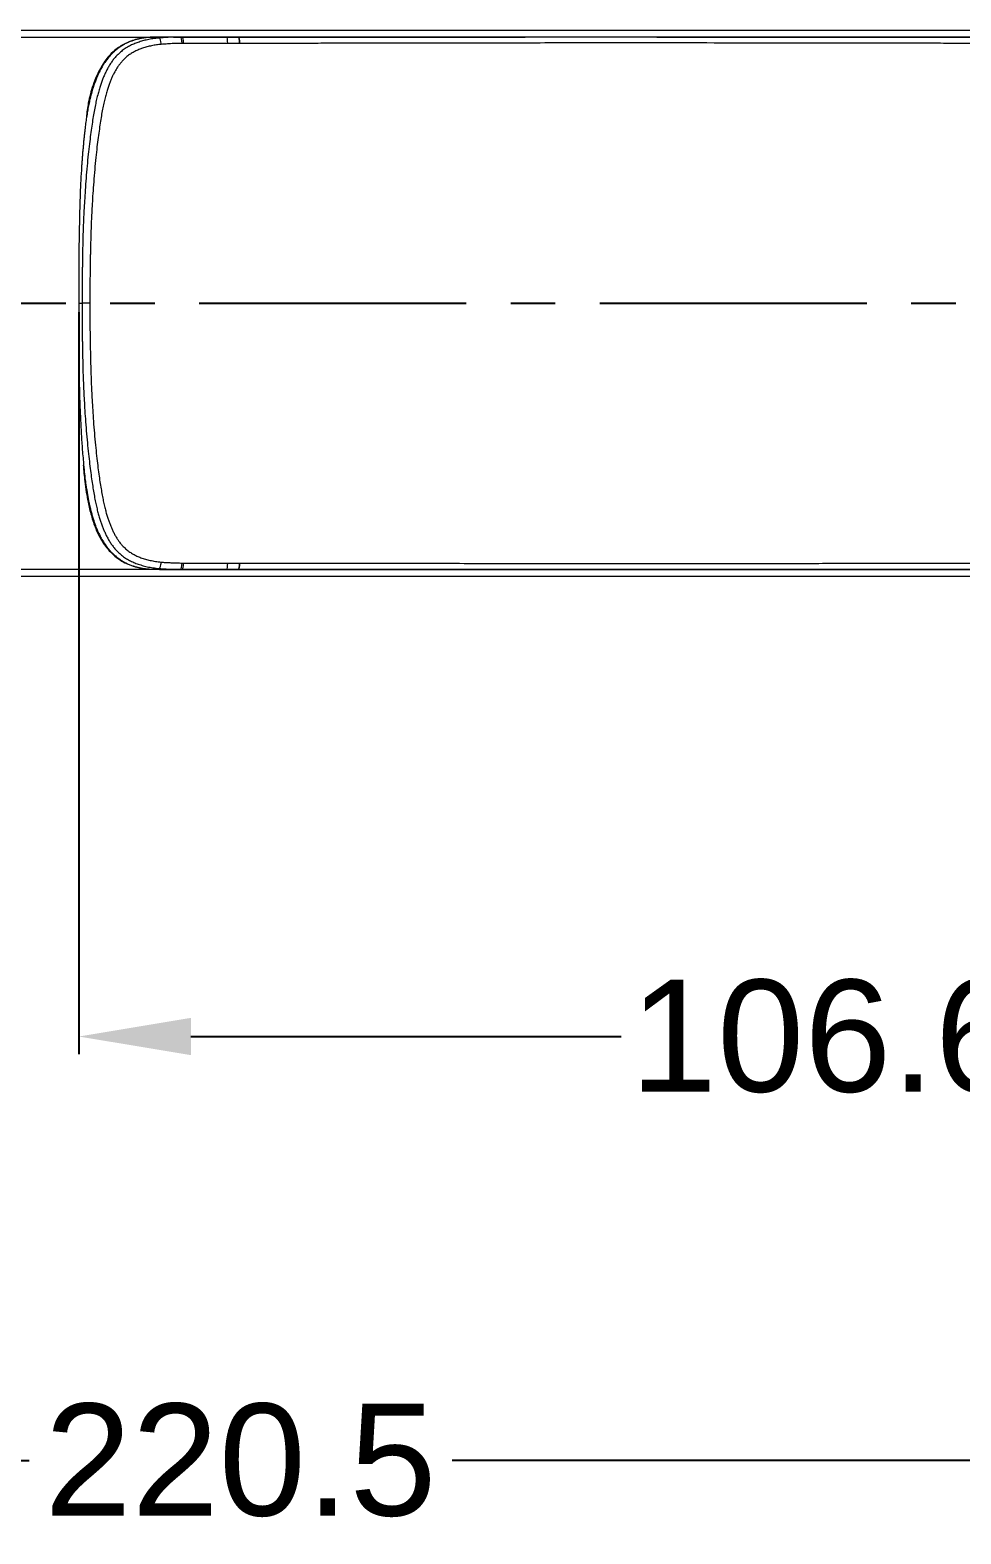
# Model space of a CAD drawing. Extents: x 16036 to 31646, y -36012 to -17126.
# Drawn here: x 16430 to 16496.5, y -17308.5 to -17201.1 of the extents above; entities that cross this region are included whole.
import ezdxf

# ---------------------------------------------------------------- set-up
doc = ezdxf.new("R2010")
doc.units = 0
doc.header["$MEASUREMENT"] = 0
doc.linetypes.add('CENTER2', pattern=[28.575, 19.05, -3.175, 3.175, -3.175])
doc.layers.get('0').update_dxf_attribs({"color": 3, "linetype": 'CONTINUOUS'})
doc.layers.get('DEFPOINTS').update_dxf_attribs({"linetype": 'CONTINUOUS'})
doc.layers.add('5', color=2, linetype='CONTINUOUS', lineweight=9)
doc.layers.add('CENTER', color=1, linetype='CENTER2')
doc.styles.add('ARIAL', font='arial.ttf')
doc.dimstyles.new('ISO-25', dxfattribs={"dimtxt": 8, "dimasz": 8, "dimexe": 1.25, "dimexo": 0.625, "dimgap": 1.5, "dimtad": 1, "dimtih": 1, "dimtoh": 1, "dimdec": 1, "dimdsep": 46, "dimtxsty": 'ARIAL', "dimcen": 0, "dimclrd": 3, "dimclre": 3, "dimclrt": 4, "dimadec": 0, "dimazin": 0, "dimtfac": 1, "dimtdec": 1, "dimtmove": 0, "dimatfit": 3, "dimfxl": 1, "dimarcsym": 0})

# ---------------------------------------------------------------- blocks, each defined once
blk = doc.blocks.new('*D101')
at = {"layer": '5', "color": 3, "lineweight": -2, "transparency": 16777216}
for p, q in [((16334.81, -17221.23), (16334.81, -17304.46)), ((16555.31, -17221.23), (16555.31, -17304.46)), ((16342.81, -17303.21), (16429.97, -17303.21)), ((16547.31, -17303.21), (16460.16, -17303.21))]:
    blk.add_line(p, q, dxfattribs=at)
at = {"layer": '5', "color": 3, "transparency": 16777216}
for points in [[(16342.81, -17301.88), (16342.81, -17304.54), (16334.81, -17303.21)], [(16547.31, -17301.88), (16547.31, -17304.54), (16555.31, -17303.21)]]:
    blk.add_solid(points, dxfattribs=at)
at = {"layer": 'DEFPOINTS', "color": 0, "transparency": 16777216}
for p in [(16334.81, -17220.6), (16555.31, -17220.6), (16555.31, -17303.21)]:
    blk.add_point(p, dxfattribs=at)
at = {"layer": '5', "color": 4, "transparency": 16777216, "insert": (16445.06, -17303.21), "char_height": 8, "attachment_point": 5, "style": 'ARIAL'}
blk.add_mtext('220.5', dxfattribs=at)
blk = doc.blocks.new('*D102')
at = {"layer": '5', "color": 3, "lineweight": -2, "transparency": 16777216}
for p, q in [((16433.52, -17221.23), (16433.52, -17274.2)), ((16540.14, -17221.23), (16540.14, -17274.2)), ((16441.52, -17272.95), (16472.21, -17272.95)), ((16532.14, -17272.95), (16501.45, -17272.95))]:
    blk.add_line(p, q, dxfattribs=at)
at = {"layer": '5', "color": 3, "transparency": 16777216}
for points in [[(16441.52, -17271.62), (16441.52, -17274.28), (16433.52, -17272.95)], [(16532.14, -17271.62), (16532.14, -17274.28), (16540.14, -17272.95)]]:
    blk.add_solid(points, dxfattribs=at)
at = {"layer": 'DEFPOINTS', "color": 0, "transparency": 16777216}
for p in [(16433.52, -17220.6), (16540.14, -17220.6), (16540.14, -17272.95)]:
    blk.add_point(p, dxfattribs=at)
at = {"layer": '5', "color": 4, "transparency": 16777216, "insert": (16486.83, -17272.95), "char_height": 8, "attachment_point": 5, "style": 'ARIAL'}
blk.add_mtext('106.6', dxfattribs=at)

msp = doc.modelspace()

# ---------------------------------------------------------------- linework, layer by layer
at = {"linetype": 'Continuous', "lineweight": 18}
for p, q in [((16343.63, -17201.1), (16532.85, -17201.1)), ((16433.52, -17220.6), (16433.53, -17220.6)), ((16532.85, -17240.1), (16343.63, -17240.1))]:
    msp.add_line(p, q, dxfattribs=at)
at = {"linetype": 'Continuous', "lineweight": 13}
for p, q in [((16343.63, -17201.6), (16439.4, -17201.6)), ((16440.8, -17201.6), (16444.93, -17201.6)), ((16433.53, -17220.6), (16433.76, -17220.6)), ((16440.78, -17239.6), (16343.63, -17239.6)), ((16444.31, -17239.6), (16440.81, -17239.6)), ((16444.93, -17239.6), (16444.35, -17239.6)), ((16525.03, -17239.6), (16444.95, -17239.6))]:
    msp.add_line(p, q, dxfattribs=at)
for centre, major_axis, ratio, start_param, end_param in [((16439.3, -17202.16), (0.046, -0.498), 0.232331, 1.628792, 3.093503), ((16440.78, -17202.1), (0, -0.5), 0.216881, 1.658289, 3.141593), ((16440.89, -17202.1), (0, -0.5), 0.21609, 1.658816, 3.141593), ((16444.92, -17202.1), (0, -0.5), 0.134626, 1.665853, 3.141593), ((16444.95, -17202.1), (0, -0.5), 0.133829, 1.665852, 3.141593), ((16439.3, -17239.04), (0.046, 0.498), 0.232331, 3.189683, 4.654393), ((16440.78, -17239.1), (0, 0.5), 0.216881, 3.141593, 4.624896), ((16440.89, -17239.1), (0, 0.5), 0.21609, 3.141593, 4.624369), ((16444.92, -17239.1), (0, 0.5), 0.134626, 3.141593, 4.617333), ((16444.95, -17239.1), (0, 0.5), 0.133829, 3.141593, 4.617333)]:
    msp.add_ellipse(centre, major_axis=major_axis, ratio=ratio, start_param=start_param, end_param=end_param, dxfattribs=at)
at = {"linetype": 'Continuous', "lineweight": 18}
for centre, major_axis, ratio, start_param, end_param in [((16444.07, -17202.1), (0, -0.5), 0.155294, 1.665521, 3.14151), ((16434.26, -17220.6), (0.5, 0), 0.000002, 1.472789, 3.042773), ((16444.07, -17239.1), (0, 0.5), 0.155294, 3.141676, 4.617665)]:
    msp.add_ellipse(centre, major_axis=major_axis, ratio=ratio, start_param=start_param, end_param=end_param, dxfattribs=at)
at = {"linetype": 'Continuous', "lineweight": 13}
for points, knots in [([(16439.26, -17201.66), (16439.14, -17201.68), (16438.89, -17201.7), (16438.52, -17201.77), (16438.16, -17201.85), (16437.83, -17201.95), (16437.51, -17202.06), (16437.21, -17202.2), (16436.91, -17202.37), (16436.63, -17202.56), (16436.38, -17202.78), (16436.17, -17202.99), (16435.98, -17203.21), (16435.82, -17203.44), (16435.67, -17203.68), (16435.53, -17203.93), (16435.41, -17204.18), (16435.29, -17204.44), (16435.19, -17204.7), (16435.09, -17204.99), (16434.99, -17205.3), (16434.89, -17205.65), (16434.79, -17206.04), (16434.7, -17206.46), (16434.61, -17206.92), (16434.53, -17207.42), (16434.44, -17207.97), (16434.36, -17208.58), (16434.28, -17209.25), (16434.19, -17210), (16434.11, -17210.82), (16434.04, -17211.67), (16433.98, -17212.51), (16433.93, -17213.27), (16433.89, -17213.95), (16433.86, -17214.57), (16433.84, -17215.12), (16433.82, -17215.63), (16433.81, -17216.09), (16433.8, -17216.51), (16433.79, -17216.89), (16433.78, -17217.25), (16433.78, -17217.57), (16433.78, -17217.86), (16433.77, -17218.14), (16433.77, -17218.41), (16433.77, -17218.67), (16433.77, -17218.92), (16433.76, -17219.16), (16433.76, -17219.38), (16433.76, -17219.57), (16433.76, -17219.74), (16433.76, -17219.89), (16433.76, -17220.03), (16433.76, -17220.16), (16433.76, -17220.27), (16433.76, -17220.38), (16433.76, -17220.49), (16433.76, -17220.56), (16433.76, -17220.6)], [0, 0, 0, 0, 0.017484, 0.034968, 0.052323, 0.068413, 0.083343, 0.098262, 0.113673, 0.129022, 0.143468, 0.156654, 0.169089, 0.181519, 0.194206, 0.206939, 0.219581, 0.232212, 0.245162, 0.258943, 0.27406, 0.290801, 0.309199, 0.329242, 0.351045, 0.374839, 0.400897, 0.429523, 0.461089, 0.496391, 0.536033, 0.577979, 0.618198, 0.654311, 0.686356, 0.715214, 0.741449, 0.765283, 0.786947, 0.806755, 0.824953, 0.841598, 0.856693, 0.87049, 0.883473, 0.896114, 0.908574, 0.920672, 0.932046, 0.942302, 0.95134, 0.959357, 0.966584, 0.97314, 0.979092, 0.984438, 0.989349, 0.994353, 1, 1, 1, 1]), ([(16438.68, -17201.62), (16438.67, -17201.62), (16438.65, -17201.62), (16438.61, -17201.62), (16438.58, -17201.62), (16438.55, -17201.63), (16438.52, -17201.63), (16438.48, -17201.63), (16438.45, -17201.63), (16438.42, -17201.64), (16438.39, -17201.64), (16438.36, -17201.64), (16438.33, -17201.64), (16438.29, -17201.65), (16438.26, -17201.65), (16438.23, -17201.66), (16438.2, -17201.66), (16438.17, -17201.66), (16438.14, -17201.67), (16438.11, -17201.67), (16438.08, -17201.68), (16438.05, -17201.68), (16438.02, -17201.69), (16437.99, -17201.69), (16437.96, -17201.7), (16437.93, -17201.71), (16437.9, -17201.71), (16437.87, -17201.72), (16437.84, -17201.72), (16437.81, -17201.73), (16437.78, -17201.74), (16437.75, -17201.75), (16437.72, -17201.75), (16437.69, -17201.76), (16437.66, -17201.77), (16437.63, -17201.78), (16437.53, -17201.8), (16437.36, -17201.86), (16437.11, -17201.95), (16436.87, -17202.06), (16436.65, -17202.19), (16436.42, -17202.33), (16436.23, -17202.47), (16436.06, -17202.62), (16435.86, -17202.81), (16435.64, -17203.05), (16435.41, -17203.35), (16435.22, -17203.64), (16435.05, -17203.95), (16434.89, -17204.28), (16434.76, -17204.59), (16434.65, -17204.9), (16434.53, -17205.23), (16434.41, -17205.65), (16434.3, -17206.08), (16434.21, -17206.51), (16434.15, -17206.85), (16434.12, -17207.05), (16434.11, -17207.12)], [0, 0, 0, 0, 0.00452, 0.009019, 0.013499, 0.017958, 0.022399, 0.02682, 0.031222, 0.035606, 0.039971, 0.044318, 0.048647, 0.052959, 0.057254, 0.061531, 0.065792, 0.070036, 0.074265, 0.078477, 0.082673, 0.086855, 0.091021, 0.095173, 0.09931, 0.103433, 0.107543, 0.111639, 0.115722, 0.119793, 0.123852, 0.127899, 0.131935, 0.13596, 0.139975, 0.143979, 0.147975, 0.181732, 0.215497, 0.249546, 0.284134, 0.315467, 0.353363, 0.372942, 0.399745, 0.456842, 0.497574, 0.541565, 0.58591, 0.630729, 0.676087, 0.711616, 0.755612, 0.808891, 0.872443, 0.922197, 0.97363, 1, 1, 1, 1]), ([(16440.15, -17201.61), (16440.13, -17201.61), (16440.09, -17201.61), (16440.02, -17201.62), (16439.96, -17201.62), (16439.9, -17201.62), (16439.83, -17201.62), (16439.77, -17201.63), (16439.71, -17201.63), (16439.65, -17201.63), (16439.59, -17201.64), (16439.54, -17201.64), (16439.48, -17201.65), (16439.42, -17201.65), (16439.37, -17201.66), (16439.31, -17201.66), (16439.28, -17201.66), (16439.26, -17201.66)], [0, 0, 0, 0, 0.071671, 0.143767, 0.214983, 0.285317, 0.354771, 0.423342, 0.491027, 0.55782, 0.623718, 0.688714, 0.752804, 0.815981, 0.878242, 0.939583, 1, 1, 1, 1]), ([(16519.04, -17202.08), (16518.09, -17202.08), (16516.18, -17202.08), (16513.32, -17202.08), (16510.48, -17202.07), (16507.71, -17202.07), (16504.92, -17202.06), (16502.47, -17202.06), (16500.31, -17202.06), (16498.53, -17202.05), (16496.76, -17202.05), (16495.02, -17202.05), (16493.34, -17202.04), (16491.76, -17202.04), (16490.26, -17202.04), (16488.85, -17202.04), (16487.52, -17202.04), (16486.28, -17202.03), (16484.09, -17202.03), (16480.93, -17202.03), (16476.83, -17202.02), (16472.66, -17202.02), (16468.12, -17202.02), (16464.45, -17202.03), (16461.41, -17202.03), (16458.9, -17202.03), (16456.31, -17202.04), (16454.01, -17202.04), (16452.38, -17202.04), (16450.8, -17202.05), (16449.28, -17202.05), (16447.81, -17202.05), (16446.4, -17202.05), (16445.47, -17202.05), (16445.02, -17202.05)], [0, 0, 0, 0, 0.038714, 0.077296, 0.115736, 0.154021, 0.189508, 0.229, 0.25309, 0.277149, 0.301175, 0.324992, 0.347615, 0.369048, 0.389298, 0.408368, 0.426265, 0.442991, 0.458552, 0.515352, 0.570758, 0.624886, 0.684477, 0.754421, 0.773841, 0.807516, 0.856143, 0.878816, 0.900801, 0.922092, 0.942677, 0.962539, 0.981654, 1, 1, 1, 1]), ([(16433.76, -17220.6), (16433.76, -17220.63), (16433.76, -17220.7), (16433.76, -17220.79), (16433.76, -17220.9), (16433.76, -17221.03), (16433.76, -17221.16), (16433.76, -17221.32), (16433.76, -17221.49), (16433.76, -17221.69), (16433.76, -17221.91), (16433.76, -17222.15), (16433.77, -17222.4), (16433.77, -17222.65), (16433.77, -17222.92), (16433.77, -17223.21), (16433.78, -17223.52), (16433.78, -17223.86), (16433.79, -17224.24), (16433.8, -17224.65), (16433.81, -17225.1), (16433.82, -17225.6), (16433.84, -17226.14), (16433.87, -17226.74), (16433.9, -17227.39), (16433.94, -17228.1), (16433.99, -17228.88), (16434.05, -17229.71), (16434.13, -17230.54), (16434.21, -17231.33), (16434.29, -17232.05), (16434.37, -17232.68), (16434.45, -17233.26), (16434.53, -17233.78), (16434.61, -17234.25), (16434.69, -17234.69), (16434.78, -17235.09), (16434.86, -17235.45), (16434.95, -17235.78), (16435.04, -17236.08), (16435.13, -17236.35), (16435.23, -17236.62), (16435.34, -17236.87), (16435.45, -17237.12), (16435.58, -17237.37), (16435.72, -17237.62), (16435.88, -17237.85), (16436.05, -17238.08), (16436.26, -17238.31), (16436.51, -17238.54), (16436.78, -17238.75), (16437.07, -17238.93), (16437.37, -17239.08), (16437.69, -17239.21), (16438.04, -17239.32), (16438.41, -17239.42), (16438.82, -17239.49), (16439.11, -17239.53), (16439.26, -17239.54)], [0, 0, 0, 0, 0.004361, 0.008928, 0.014106, 0.019907, 0.026401, 0.033662, 0.041829, 0.051125, 0.061624, 0.073012, 0.084903, 0.097112, 0.109701, 0.12301, 0.137546, 0.153685, 0.171496, 0.190993, 0.212337, 0.235756, 0.261435, 0.289517, 0.320162, 0.353591, 0.390498, 0.430813, 0.471467, 0.509316, 0.543214, 0.573288, 0.600297, 0.624909, 0.647464, 0.668139, 0.687054, 0.704294, 0.719953, 0.734236, 0.747505, 0.760211, 0.772769, 0.7854, 0.79809, 0.810638, 0.822953, 0.835534, 0.84923, 0.864207, 0.879638, 0.894743, 0.909484, 0.9249, 0.941793, 0.959576, 0.97853, 1, 1, 1, 1]), ([(16433.88, -17232.25), (16433.89, -17232.38), (16433.92, -17232.71), (16433.97, -17233.14), (16434.02, -17233.54), (16434.07, -17233.85), (16434.12, -17234.15), (16434.17, -17234.45), (16434.22, -17234.73), (16434.28, -17235.01), (16434.35, -17235.29), (16434.42, -17235.57), (16434.5, -17235.85), (16434.58, -17236.11), (16434.66, -17236.34), (16434.74, -17236.56), (16434.85, -17236.82), (16434.99, -17237.12), (16435.17, -17237.48), (16435.39, -17237.82), (16435.6, -17238.1), (16435.79, -17238.32), (16435.94, -17238.47), (16436.07, -17238.59), (16436.19, -17238.69), (16436.29, -17238.77), (16436.43, -17238.88), (16436.62, -17239), (16436.86, -17239.14), (16437.11, -17239.25), (16437.29, -17239.32), (16437.4, -17239.36), (16437.46, -17239.38), (16437.52, -17239.4), (16437.59, -17239.42), (16437.65, -17239.43), (16437.71, -17239.45), (16437.77, -17239.46), (16437.83, -17239.48), (16437.89, -17239.49), (16437.96, -17239.5), (16438.02, -17239.52), (16438.08, -17239.53), (16438.15, -17239.54), (16438.21, -17239.55), (16438.28, -17239.55), (16438.34, -17239.56), (16438.41, -17239.57), (16438.48, -17239.57), (16438.54, -17239.58), (16438.61, -17239.58), (16438.66, -17239.58), (16438.68, -17239.58)], [0, 0, 0, 0, 0.039615, 0.099498, 0.131872, 0.163531, 0.194474, 0.224703, 0.254222, 0.283038, 0.31116, 0.342418, 0.371571, 0.398739, 0.424035, 0.447565, 0.469426, 0.508919, 0.549247, 0.590386, 0.632338, 0.657134, 0.678735, 0.697308, 0.713006, 0.72595, 0.736224, 0.767074, 0.796327, 0.824226, 0.850964, 0.8577, 0.864453, 0.871224, 0.878019, 0.884841, 0.891693, 0.898579, 0.905502, 0.912465, 0.919472, 0.926523, 0.933623, 0.940772, 0.947974, 0.955229, 0.962541, 0.96991, 0.977339, 0.984829, 0.992382, 1, 1, 1, 1])]:
    msp.add_open_spline(points, degree=3, knots=knots, dxfattribs=at)
at = {"linetype": 'Continuous', "lineweight": 18}
for points, knots in [([(16438.73, -17201.62), (16438.37, -17201.63), (16437.72, -17201.71), (16436.82, -17202.03), (16436.12, -17202.49), (16435.53, -17203.09), (16435.12, -17203.71), (16434.78, -17204.39), (16434.46, -17205.21), (16434.2, -17206.21), (16434.09, -17206.98), (16434.06, -17207.32)], [0, 0, 0, 0, 0.130515, 0.248838, 0.353266, 0.439914, 0.558155, 0.622403, 0.716681, 0.876986, 1, 1, 1, 1]), ([(16440.07, -17201.6), (16440.02, -17201.6), (16439.86, -17201.6), (16439.59, -17201.6), (16439.38, -17201.61), (16439.28, -17201.61)], [0, 0, 0, 0, 0.172694, 0.586347, 1, 1, 1, 1]), ([(16440.78, -17201.6), (16440.76, -17201.6), (16440.71, -17201.6), (16440.64, -17201.6), (16440.56, -17201.6), (16440.49, -17201.6), (16440.42, -17201.61), (16440.36, -17201.61), (16440.29, -17201.61), (16440.22, -17201.61), (16440.18, -17201.61), (16440.15, -17201.61), (16440.15, -17201.61)], [0, 0, 0, 0, 0.116081, 0.23086, 0.34434, 0.456521, 0.567409, 0.677009, 0.785325, 0.892363, 0.998128, 1, 1, 1, 1]), ([(16519, -17201.64), (16517.08, -17201.63), (16513.57, -17201.63), (16508.79, -17201.63), (16504.96, -17201.63), (16501.83, -17201.63), (16499.07, -17201.63), (16495.06, -17201.63), (16489.75, -17201.63), (16483.48, -17201.63), (16477.56, -17201.62), (16472.16, -17201.62), (16467.79, -17201.62), (16464.11, -17201.62), (16460.65, -17201.63), (16456.26, -17201.63), (16450.93, -17201.63), (16447.06, -17201.63), (16444.97, -17201.63)], [0, 0, 0, 0, 0.077711, 0.142326, 0.193844, 0.232848, 0.26907, 0.305968, 0.395002, 0.484377, 0.560209, 0.634912, 0.703062, 0.737329, 0.783997, 0.843332, 0.915333, 1, 1, 1, 1]), ([(16434.11, -17207.12), (16434.09, -17207.19), (16434.06, -17207.41), (16434.01, -17207.77), (16433.96, -17208.15), (16433.93, -17208.47), (16433.9, -17208.72), (16433.87, -17208.97), (16433.85, -17209.23), (16433.83, -17209.49), (16433.8, -17209.75), (16433.78, -17210.02), (16433.76, -17210.29), (16433.74, -17210.56), (16433.72, -17210.83), (16433.69, -17211.33), (16433.65, -17212.07), (16433.61, -17213.05), (16433.58, -17214.06), (16433.56, -17214.92), (16433.55, -17215.59), (16433.54, -17216.09), (16433.53, -17216.61), (16433.53, -17217.13), (16433.53, -17217.67), (16433.53, -17218.22), (16433.53, -17218.79), (16433.53, -17219.38), (16433.53, -17219.99), (16433.53, -17220.39), (16433.53, -17220.6)], [0, 0, 0, 0, 0.015894, 0.048463, 0.082036, 0.100422, 0.119053, 0.137926, 0.157036, 0.176379, 0.195948, 0.215737, 0.235738, 0.255942, 0.276346, 0.296943, 0.367328, 0.439885, 0.514961, 0.592917, 0.628934, 0.665876, 0.703773, 0.74266, 0.782584, 0.823601, 0.865774, 0.909177, 0.95389, 1, 1, 1, 1]), ([(16433.52, -17220.6), (16433.52, -17221.12), (16433.52, -17222.11), (16433.52, -17223.54), (16433.52, -17224.85), (16433.54, -17225.77), (16433.54, -17226.26), (16433.55, -17226.35)], [0, 0, 0, 0, 0.271189, 0.519914, 0.747252, 0.954732, 1, 1, 1, 1]), ([(16433.53, -17220.6), (16433.53, -17220.71), (16433.53, -17220.93), (16433.53, -17221.26), (16433.53, -17221.58), (16433.53, -17221.9), (16433.53, -17222.21), (16433.53, -17222.51), (16433.53, -17222.81), (16433.53, -17223.11), (16433.53, -17223.4), (16433.53, -17223.69), (16433.53, -17223.98), (16433.53, -17224.26), (16433.53, -17224.53), (16433.54, -17224.81), (16433.54, -17225.08), (16433.54, -17225.34), (16433.55, -17225.6), (16433.55, -17225.86), (16433.55, -17226.12), (16433.56, -17226.64), (16433.58, -17227.42), (16433.62, -17228.44), (16433.67, -17229.42), (16433.71, -17230.24), (16433.76, -17230.93), (16433.81, -17231.49), (16433.85, -17231.93), (16433.87, -17232.19), (16433.88, -17232.25)], [0, 0, 0, 0, 0.028468, 0.056465, 0.084005, 0.111104, 0.137776, 0.164036, 0.189898, 0.215373, 0.240474, 0.265212, 0.289598, 0.313641, 0.337351, 0.360734, 0.383797, 0.406548, 0.428991, 0.45113, 0.472971, 0.494519, 0.586101, 0.673646, 0.757698, 0.838698, 0.88567, 0.933977, 0.98336, 1, 1, 1, 1]), ([(16433.84, -17232.17), (16433.87, -17232.56), (16433.93, -17233.2), (16434.05, -17234.08), (16434.19, -17234.89), (16434.4, -17235.76), (16434.75, -17236.81), (16435.24, -17237.75), (16435.93, -17238.56), (16436.7, -17239.12), (16437.66, -17239.48), (16438.36, -17239.58), (16438.73, -17239.58)], [0, 0, 0, 0, 0.117513, 0.193456, 0.265838, 0.366103, 0.463445, 0.597958, 0.683727, 0.78203, 0.888029, 1, 1, 1, 1]), ([(16439.28, -17239.6), (16439.39, -17239.6), (16439.62, -17239.6), (16439.88, -17239.6), (16440.03, -17239.6), (16440.07, -17239.6)], [0, 0, 0, 0, 0.423768, 0.847537, 1, 1, 1, 1])]:
    msp.add_open_spline(points, degree=3, knots=knots, dxfattribs=at)
for points, degree in [([(16439.28, -17201.61), (16439.2, -17201.61), (16439.05, -17201.61), (16438.85, -17201.62), (16438.74, -17201.62), (16438.68, -17201.62)], 3), ([(16439.53, -17201.61), (16439.26, -17201.61)], 1), ([(16440.59, -17201.6), (16440.07, -17201.6)], 1), ([(16440.27, -17201.6), (16440.44, -17201.6), (16440.61, -17201.6), (16440.78, -17201.6)], 3), ([(16440.89, -17201.6), (16440.85, -17201.6), (16440.82, -17201.6), (16440.78, -17201.6)], 3), ([(16444.07, -17201.6), (16443.97, -17201.6), (16443.76, -17201.6), (16443.44, -17201.6), (16443.08, -17201.6), (16442.7, -17201.6), (16442.3, -17201.6), (16441.86, -17201.6), (16441.39, -17201.6), (16441.06, -17201.6), (16440.89, -17201.6)], 3), ([(16444.92, -17201.6), (16444.63, -17201.6), (16444.35, -17201.6), (16444.07, -17201.6)], 3), ([(16444.95, -17201.6), (16444.94, -17201.6), (16444.93, -17201.6), (16444.92, -17201.6)], 3), ([(16518.97, -17201.6), (16517.23, -17201.6), (16513.78, -17201.6), (16508.84, -17201.6), (16503.79, -17201.6), (16499.04, -17201.6), (16494.33, -17201.6), (16489.33, -17201.6), (16483.62, -17201.6), (16477.78, -17201.6), (16472.61, -17201.6), (16468.1, -17201.6), (16464.02, -17201.6), (16460.36, -17201.6), (16457.07, -17201.6), (16454.12, -17201.6), (16451.47, -17201.6), (16449.08, -17201.6), (16446.92, -17201.6), (16445.59, -17201.6), (16444.95, -17201.6)], 3), ([(16440.89, -17202.06), (16440.81, -17202.06), (16440.66, -17202.06), (16440.42, -17202.06), (16440.17, -17202.07), (16439.94, -17202.08), (16439.74, -17202.1), (16439.56, -17202.11), (16439.46, -17202.12), (16439.41, -17202.12)], 3), ([(16440.99, -17202.06), (16440.96, -17202.06), (16440.92, -17202.06), (16440.89, -17202.06)], 3), ([(16444.15, -17202.05), (16444.05, -17202.05), (16443.84, -17202.05), (16443.52, -17202.06), (16443.17, -17202.06), (16442.8, -17202.06), (16442.39, -17202.06), (16441.96, -17202.06), (16441.5, -17202.06), (16441.17, -17202.06), (16440.99, -17202.06)], 3), ([(16444.99, -17202.05), (16444.92, -17202.05), (16444.79, -17202.05), (16444.61, -17202.05), (16444.44, -17202.05), (16444.28, -17202.05), (16444.19, -17202.05), (16444.15, -17202.05)], 3), ([(16434.31, -17220.6), (16434.31, -17220.63), (16434.31, -17220.69), (16434.31, -17220.79), (16434.31, -17220.9), (16434.31, -17221.02), (16434.31, -17221.16), (16434.31, -17221.31), (16434.31, -17221.48), (16434.31, -17221.68), (16434.31, -17221.9), (16434.32, -17222.14), (16434.32, -17222.39), (16434.32, -17222.65), (16434.33, -17222.91), (16434.33, -17223.19), (16434.34, -17223.5), (16434.34, -17223.83), (16434.35, -17224.21), (16434.36, -17224.62), (16434.37, -17225.07), (16434.39, -17225.56), (16434.4, -17226.1), (16434.43, -17226.69), (16434.46, -17227.33), (16434.5, -17228.03), (16434.55, -17228.81), (16434.61, -17229.67), (16434.69, -17230.53), (16434.77, -17231.33), (16434.85, -17232.03), (16434.93, -17232.66), (16435.01, -17233.22), (16435.09, -17233.73), (16435.17, -17234.19), (16435.25, -17234.62), (16435.33, -17235), (16435.42, -17235.35), (16435.5, -17235.66), (16435.59, -17235.95), (16435.68, -17236.2), (16435.77, -17236.45), (16435.87, -17236.68), (16435.98, -17236.92), (16436.1, -17237.15), (16436.23, -17237.37), (16436.36, -17237.57), (16436.51, -17237.77), (16436.69, -17237.97), (16436.91, -17238.18), (16437.16, -17238.37), (16437.41, -17238.52), (16437.66, -17238.65), (16437.94, -17238.77), (16438.27, -17238.88), (16438.61, -17238.96), (16438.97, -17239.03), (16439.26, -17239.07), (16439.41, -17239.08)], 3), ([(16439.41, -17239.08), (16439.44, -17239.08), (16439.49, -17239.09), (16439.6, -17239.1), (16439.72, -17239.11), (16439.86, -17239.12), (16440.01, -17239.12), (16440.17, -17239.13), (16440.35, -17239.14), (16440.53, -17239.14), (16440.71, -17239.14), (16440.83, -17239.15), (16440.89, -17239.15)], 3), ([(16440.89, -17239.15), (16440.92, -17239.15), (16440.96, -17239.15), (16440.99, -17239.15)], 3), ([(16440.99, -17239.15), (16441.11, -17239.15), (16441.35, -17239.15), (16441.71, -17239.15), (16442.13, -17239.15), (16442.57, -17239.15), (16443.05, -17239.15), (16443.58, -17239.15), (16443.95, -17239.15), (16444.15, -17239.15)], 3), ([(16444.15, -17239.15), (16444.23, -17239.15), (16444.4, -17239.15), (16444.62, -17239.15), (16444.81, -17239.15), (16444.93, -17239.15), (16444.99, -17239.15)], 3), ([(16445.02, -17239.15), (16446.17, -17239.15), (16448.35, -17239.15), (16451.28, -17239.16), (16453.95, -17239.16), (16456.49, -17239.17), (16459.03, -17239.17), (16461.66, -17239.17), (16464.47, -17239.18), (16467.4, -17239.18), (16470.41, -17239.18), (16473.65, -17239.18), (16477.16, -17239.18), (16480.98, -17239.18), (16485.13, -17239.17), (16489.72, -17239.17), (16494.94, -17239.16), (16500.89, -17239.15), (16506.35, -17239.14), (16511.3, -17239.13), (16515.61, -17239.13), (16517.98, -17239.12), (16519.04, -17239.12)], 3), ([(16438.68, -17239.58), (16438.75, -17239.59), (16438.9, -17239.59), (16439.1, -17239.59), (16439.22, -17239.6), (16439.28, -17239.6)], 3), ([(16439.26, -17239.54), (16439.28, -17239.54), (16439.34, -17239.55), (16439.45, -17239.56), (16439.58, -17239.57), (16439.72, -17239.57), (16439.88, -17239.58), (16440.05, -17239.59), (16440.22, -17239.6), (16440.41, -17239.6), (16440.59, -17239.6), (16440.72, -17239.6), (16440.78, -17239.6)], 3), ([(16440.07, -17239.6), (16440.58, -17239.6)], 1), ([(16440.78, -17239.6), (16440.82, -17239.6), (16440.85, -17239.6), (16440.89, -17239.6)], 3), ([(16440.89, -17239.6), (16441, -17239.6), (16441.24, -17239.6), (16441.61, -17239.6), (16442.03, -17239.6), (16442.48, -17239.6), (16442.96, -17239.6), (16443.49, -17239.6), (16443.87, -17239.6), (16444.07, -17239.6)], 3), ([(16444.07, -17239.6), (16444.35, -17239.6), (16444.63, -17239.6), (16444.92, -17239.6)], 3), ([(16444.92, -17239.6), (16444.93, -17239.6), (16444.94, -17239.6), (16444.95, -17239.6)], 3), ([(16444.95, -17239.6), (16446.1, -17239.6), (16448.29, -17239.6), (16451.21, -17239.6), (16453.88, -17239.6), (16456.42, -17239.6), (16458.96, -17239.6), (16461.59, -17239.6), (16464.41, -17239.6), (16467.34, -17239.6), (16470.35, -17239.6), (16473.58, -17239.6), (16477.1, -17239.6), (16480.91, -17239.6), (16485.06, -17239.6), (16489.65, -17239.6), (16494.87, -17239.6), (16500.82, -17239.6), (16506.29, -17239.6), (16511.23, -17239.6), (16515.54, -17239.6), (16517.91, -17239.6), (16518.97, -17239.6)], 3)]:
    msp.add_open_spline(points, degree=degree, dxfattribs=at)
at = {"linetype": 'Continuous', "lineweight": 13}
for points in [[(16438.68, -17201.62), (16438.87, -17201.64), (16439.07, -17201.65), (16439.26, -17201.66)], [(16439.41, -17202.12), (16439.29, -17202.13), (16439.06, -17202.16), (16438.72, -17202.22), (16438.37, -17202.3), (16438.07, -17202.39), (16437.8, -17202.49), (16437.53, -17202.62), (16437.26, -17202.77), (16437.01, -17202.94), (16436.8, -17203.13), (16436.62, -17203.31), (16436.46, -17203.5), (16436.31, -17203.7), (16436.18, -17203.92), (16436.05, -17204.15), (16435.93, -17204.38), (16435.83, -17204.61), (16435.73, -17204.86), (16435.64, -17205.12), (16435.54, -17205.42), (16435.44, -17205.76), (16435.35, -17206.13), (16435.26, -17206.53), (16435.17, -17206.98), (16435.09, -17207.47), (16435.01, -17208.01), (16434.92, -17208.61), (16434.84, -17209.26), (16434.76, -17209.99), (16434.67, -17210.83), (16434.6, -17211.73), (16434.53, -17212.58), (16434.49, -17213.34), (16434.45, -17214.01), (16434.42, -17214.61), (16434.4, -17215.16), (16434.38, -17215.67), (16434.37, -17216.12), (16434.36, -17216.54), (16434.35, -17216.92), (16434.34, -17217.27), (16434.34, -17217.59), (16434.33, -17217.88), (16434.33, -17218.15), (16434.33, -17218.41), (16434.32, -17218.68), (16434.32, -17218.93), (16434.32, -17219.17), (16434.31, -17219.39), (16434.31, -17219.58), (16434.31, -17219.74), (16434.31, -17219.9), (16434.31, -17220.03), (16434.31, -17220.16), (16434.31, -17220.27), (16434.31, -17220.38), (16434.31, -17220.48), (16434.31, -17220.56), (16434.31, -17220.6)], [(16445.02, -17202.05), (16445.01, -17202.05), (16445, -17202.05), (16444.99, -17202.05)], [(16444.99, -17239.15), (16445, -17239.15), (16445.01, -17239.15), (16445.02, -17239.15)], [(16438.68, -17239.58), (16438.87, -17239.57), (16439.07, -17239.55), (16439.26, -17239.54)]]:
    msp.add_open_spline(points, degree=3, dxfattribs=at)
at = {"layer": 'CENTER'}
msp.add_line((16327.81, -17220.6), (16562.31, -17220.6), dxfattribs=at)

# ---------------------------------------------------------------- dimensions: what is measured, and where the dimension line sits
at = {"layer": '5'}
for base, p1, p2, picture, middle in [((16555.31, -17303.21), (16334.81, -17220.6), (16555.31, -17220.6), '*D101', (16445.06, -17303.21)), ((16540.14, -17272.95), (16433.52, -17220.6), (16540.14, -17220.6), '*D102', (16486.83, -17272.95))]:
    dim = msp.add_linear_dim(base=base, p1=p1, p2=p2, dimstyle='ISO-25', override={"dimtad": 0}, dxfattribs=at)
    dim.commit()
    dim.dimension.update_dxf_attribs({"geometry": picture, "text_midpoint": middle})

doc.saveas('drawing.dxf')
